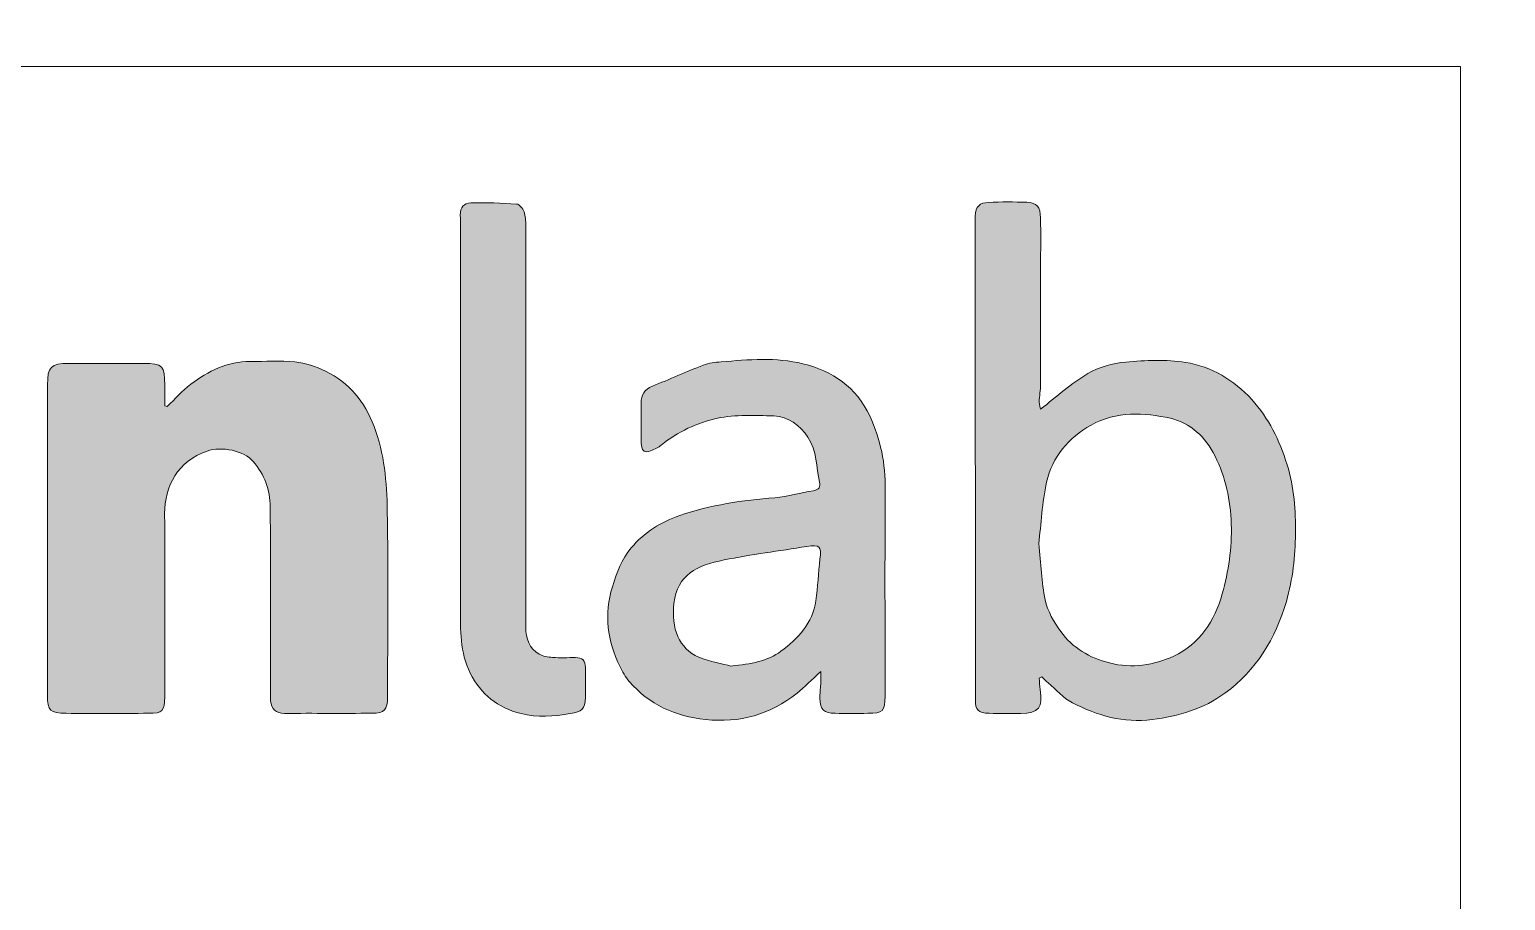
# Model space of a CAD drawing. Header units: inches. Extents: x 0 to 124, y 0 to 84.
# Drawn here: x 32.63 to 41, y 5.99 to 10.93 of the extents above; entities that cross this region are included whole.
import ezdxf

# ---------------------------------------------------------------- set-up
doc = ezdxf.new("R2010")
doc.units = ezdxf.units.IN
doc.header["$MEASUREMENT"] = 0
doc.layers.add('Back', color=7, linetype='Continuous')

# ---------------------------------------------------------------- blocks, each defined once
blk = doc.blocks.new('block 5')
at = {"layer": 'Back', "true_color": 0xffffff}
h = blk.add_hatch(color=7, dxfattribs=at)
h.dxf.hatch_style = 2
edge = h.paths.add_edge_path()
edge.add_spline(control_points=[(35.446, 8.6822), (35.446, 8.3011), (35.4463, 7.92), (35.4457, 7.5389), (35.4456, 7.4745), (35.4663, 7.4207), (35.5218, 7.3869), (35.543, 7.374), (35.5715, 7.3698), (35.5971, 7.3681), (35.6405, 7.3652), (35.6842, 7.367), (35.7277, 7.3675), (35.7663, 7.368), (35.7843, 7.3494), (35.784, 7.3111), (35.7836, 7.2548), (35.7851, 7.1985), (35.7837, 7.1423), (35.7819, 7.0721), (35.766, 7.0624), (35.6975, 7.05), (35.6039, 7.033), (35.5126, 7.0265), (35.4189, 7.0502), (35.2872, 7.0836), (35.1912, 7.1575), (35.1304, 7.2799), (35.0717, 7.3982), (35.0755, 7.5246), (35.0746, 7.6508), (35.0745, 7.6708), (35.0752, 7.6907), (35.0752, 7.7107), (35.0753, 8.3858), (35.0753, 9.0609), (35.0752, 9.736), (35.0752, 9.7826), (35.0766, 9.8292), (35.0743, 9.8756), (35.0721, 9.9196), (35.0961, 9.9434), (35.1342, 9.9442), (35.2207, 9.9462), (35.3075, 9.944), (35.3938, 9.9381), (35.4092, 9.9371), (35.4292, 9.9125), (35.4357, 9.8947), (35.4447, 9.8701), (35.4455, 9.8415), (35.4456, 9.8147), (35.4461, 9.4372), (35.446, 9.0597), (35.446, 8.6822)], knot_values=[0, 0, 0, 0, 1, 1, 1, 2, 2, 2, 3, 3, 3, 4, 4, 4, 5, 5, 5, 6, 6, 6, 7, 7, 7, 8, 8, 8, 9, 9, 9, 10, 10, 10, 11, 11, 11, 12, 12, 12, 13, 13, 13, 14, 14, 14, 15, 15, 15, 16, 16, 16, 17, 17, 17, 18, 18, 18, 18], degree=3, periodic=1)
h = blk.add_hatch(color=7, dxfattribs=at)
h.dxf.hatch_style = 2
edge = h.paths.add_edge_path()
edge.add_spline(control_points=[(38.3653, 8.7758), (38.4585, 8.8474), (38.54, 8.9222), (38.6332, 8.9773), (38.6961, 9.0144), (38.7744, 9.0357), (38.8478, 9.0424), (38.9604, 9.0526), (39.077, 9.0579), (39.1879, 9.0403), (39.3345, 9.0172), (39.4616, 8.9401), (39.5628, 8.8298), (39.6598, 8.7241), (39.7197, 8.5992), (39.7634, 8.4606), (39.8042, 8.3311), (39.8114, 8.2005), (39.8108, 8.0702), (39.8103, 7.9416), (39.7958, 7.8131), (39.759, 7.6857), (39.6974, 7.4729), (39.5873, 7.2962), (39.411, 7.1659), (39.2905, 7.0768), (39.1488, 7.036), (38.9987, 7.0162), (38.8342, 6.9946), (38.687, 7.0394), (38.5458, 7.1111), (38.4942, 7.1373), (38.4537, 7.1855), (38.4084, 7.2239), (38.3958, 7.2346), (38.3841, 7.2464), (38.3719, 7.2577), (38.367, 7.2555), (38.3621, 7.2534), (38.3572, 7.2512), (38.3589, 7.2296), (38.3591, 7.2076), (38.3628, 7.1863), (38.3807, 7.0843), (38.3544, 7.0515), (38.2533, 7.0514), (38.1934, 7.0514), (38.1334, 7.0503), (38.0736, 7.0518), (38.0106, 7.0535), (37.9953, 7.0688), (37.9953, 7.1297), (37.9951, 8.0429), (37.9955, 8.9561), (37.9942, 9.8693), (37.9942, 9.9256), (38.0234, 9.9454), (38.0693, 9.9475), (38.1418, 9.9508), (38.2146, 9.9508), (38.2871, 9.9479), (38.3451, 9.9455), (38.364, 9.923), (38.365, 9.8597), (38.3666, 9.7671), (38.3655, 9.6745), (38.3655, 9.5819), (38.3655, 9.3604), (38.3659, 9.1389), (38.3651, 8.9174), (38.365, 8.8833), (38.3583, 8.8492), (38.3575, 8.815), (38.3572, 8.7993), (38.3637, 8.7834), (38.3653, 8.7758)], knot_values=[0, 0, 0, 0, 1, 1, 1, 2, 2, 2, 3, 3, 3, 4, 4, 4, 5, 5, 5, 6, 6, 6, 7, 7, 7, 8, 8, 8, 9, 9, 9, 10, 10, 10, 11, 11, 11, 12, 12, 12, 13, 13, 13, 14, 14, 14, 15, 15, 15, 16, 16, 16, 17, 17, 17, 18, 18, 18, 19, 19, 19, 20, 20, 20, 21, 21, 21, 22, 22, 22, 23, 23, 23, 24, 24, 24, 25, 25, 25, 25], degree=3, periodic=1)
edge = h.paths.add_edge_path()
edge.add_spline(control_points=[(38.3551, 8.0136), (38.3671, 7.8986), (38.3695, 7.7946), (38.3913, 7.6949), (38.4052, 7.6312), (38.4399, 7.5679), (38.4793, 7.5148), (38.5476, 7.423), (38.642, 7.3658), (38.7554, 7.337), (38.8834, 7.3047), (39.0087, 7.3236), (39.1208, 7.3759), (39.2664, 7.4437), (39.354, 7.5759), (39.3955, 7.7285), (39.4303, 7.8566), (39.4512, 7.988), (39.4468, 8.1243), (39.4423, 8.261), (39.4147, 8.3884), (39.3548, 8.5096), (39.3016, 8.6173), (39.2132, 8.699), (39.1011, 8.7235), (38.952, 8.756), (38.7956, 8.7653), (38.6519, 8.6855), (38.5223, 8.6134), (38.4327, 8.5047), (38.3997, 8.3621), (38.3727, 8.2452), (38.3683, 8.123), (38.3551, 8.0136)], knot_values=[0, 0, 0, 0, 1, 1, 1, 2, 2, 2, 3, 3, 3, 4, 4, 4, 5, 5, 5, 6, 6, 6, 7, 7, 7, 8, 8, 8, 9, 9, 9, 10, 10, 10, 11, 11, 11, 11], degree=3, periodic=1)
h = blk.add_hatch(color=7, dxfattribs=at)
h.dxf.hatch_style = 2
edge = h.paths.add_edge_path()
edge.add_spline(control_points=[(33.4125, 8.7913), (33.4566, 8.8332), (33.4973, 8.8796), (33.5455, 8.9162), (33.6445, 8.9914), (33.7536, 9.0454), (33.8825, 9.0453), (33.967, 9.0452), (34.0523, 9.0517), (34.1359, 9.0429), (34.1954, 9.0367), (34.2564, 9.0171), (34.3105, 8.9907), (34.4442, 8.9255), (34.5317, 8.8177), (34.5849, 8.678), (34.6439, 8.5232), (34.6578, 8.3613), (34.6603, 8.1996), (34.6657, 7.8475), (34.662, 7.4954), (34.6619, 7.1433), (34.6619, 7.0719), (34.6455, 7.0527), (34.5726, 7.052), (34.4075, 7.0504), (34.2423, 7.0521), (34.0771, 7.0511), (34.0275, 7.0508), (34.0038, 7.0755), (33.9986, 7.1217), (33.9966, 7.1397), (33.9972, 7.158), (33.9972, 7.1761), (33.9971, 7.5246), (33.998, 7.8731), (33.9965, 8.2216), (33.9961, 8.3181), (33.9634, 8.4053), (33.8998, 8.479), (33.8459, 8.5415), (33.7201, 8.5657), (33.6386, 8.5379), (33.4726, 8.4813), (33.3967, 8.3378), (33.3976, 8.184), (33.3997, 7.8373), (33.3983, 7.4907), (33.3982, 7.144), (33.3982, 7.0652), (33.3854, 7.0519), (33.3067, 7.0516), (33.1506, 7.051), (32.9945, 7.051), (32.8384, 7.0515), (32.7479, 7.0518), (32.7331, 7.0669), (32.7331, 7.1546), (32.7331, 7.7409), (32.733, 8.3271), (32.7331, 8.9134), (32.7331, 9.0149), (32.7524, 9.0343), (32.8533, 9.0344), (32.9948, 9.0345), (33.1364, 9.0345), (33.278, 9.0344), (33.3862, 9.0343), (33.3987, 9.0213), (33.3982, 8.9114), (33.398, 8.8723), (33.3982, 8.8333), (33.3982, 8.7942), (33.403, 8.7933), (33.4077, 8.7923), (33.4125, 8.7913)], knot_values=[0, 0, 0, 0, 1, 1, 1, 2, 2, 2, 3, 3, 3, 4, 4, 4, 5, 5, 5, 6, 6, 6, 7, 7, 7, 8, 8, 8, 9, 9, 9, 10, 10, 10, 11, 11, 11, 12, 12, 12, 13, 13, 13, 14, 14, 14, 15, 15, 15, 16, 16, 16, 17, 17, 17, 18, 18, 18, 19, 19, 19, 20, 20, 20, 21, 21, 21, 22, 22, 22, 23, 23, 23, 24, 24, 24, 25, 25, 25, 25], degree=3, periodic=1)
h = blk.add_hatch(color=7, dxfattribs=at)
h.dxf.hatch_style = 2
edge = h.paths.add_edge_path()
edge.add_spline(control_points=[(37.1187, 7.2886), (37.0654, 7.2397), (37.0269, 7.1999), (36.9839, 7.1657), (36.8317, 7.0448), (36.6588, 6.9951), (36.4647, 7.0166), (36.2935, 7.0355), (36.1455, 7.0991), (36.0325, 7.2323), (36.0108, 7.2579), (35.9931, 7.2879), (35.9783, 7.3182), (35.9076, 7.4629), (35.8899, 7.6114), (35.9369, 7.7688), (35.961, 7.8492), (35.9892, 7.9241), (36.0436, 7.9891), (36.1177, 8.0778), (36.2128, 8.1363), (36.3191, 8.1729), (36.4935, 8.2328), (36.675, 8.2592), (36.8589, 8.2735), (36.9321, 8.2792), (37.0039, 8.3024), (37.077, 8.3134), (37.1098, 8.3184), (37.1177, 8.3361), (37.1117, 8.3616), (37.0918, 8.4468), (37.0977, 8.5391), (37.046, 8.6158), (36.9994, 8.685), (36.9348, 8.7338), (36.8515, 8.7369), (36.7451, 8.7407), (36.6352, 8.7455), (36.5324, 8.7237), (36.4176, 8.6994), (36.3085, 8.6471), (36.2138, 8.5722), (36.2055, 8.5656), (36.1974, 8.5582), (36.1879, 8.5536), (36.1154, 8.5183), (36.0994, 8.5283), (36.0993, 8.6081), (36.0992, 8.6753), (36.0993, 8.7424), (36.0993, 8.8096), (36.0993, 8.856), (36.1182, 8.8875), (36.1637, 8.9055), (36.2605, 8.9439), (36.3554, 8.9872), (36.4525, 9.0249), (36.4838, 9.037), (36.5192, 9.0405), (36.5532, 9.0434), (36.7083, 9.0565), (36.8653, 9.0702), (37.0174, 9.0327), (37.1845, 8.9916), (37.3207, 8.9007), (37.3965, 8.737), (37.458, 8.6042), (37.4858, 8.4658), (37.4846, 8.3186), (37.4813, 7.9284), (37.4835, 7.5382), (37.4834, 7.148), (37.4834, 7.0635), (37.4716, 7.0519), (37.3851, 7.0515), (37.3234, 7.0512), (37.2617, 7.0508), (37.2, 7.0516), (37.1358, 7.0524), (37.1163, 7.0708), (37.1135, 7.1362), (37.1123, 7.1631), (37.1173, 7.1902), (37.1185, 7.2172), (37.1194, 7.2358), (37.1187, 7.2546), (37.1187, 7.2886)], knot_values=[0, 0, 0, 0, 1, 1, 1, 2, 2, 2, 3, 3, 3, 4, 4, 4, 5, 5, 5, 6, 6, 6, 7, 7, 7, 8, 8, 8, 9, 9, 9, 10, 10, 10, 11, 11, 11, 12, 12, 12, 13, 13, 13, 14, 14, 14, 15, 15, 15, 16, 16, 16, 17, 17, 17, 18, 18, 18, 19, 19, 19, 20, 20, 20, 21, 21, 21, 22, 22, 22, 23, 23, 23, 24, 24, 24, 25, 25, 25, 26, 26, 26, 27, 27, 27, 28, 28, 28, 29, 29, 29, 29], degree=3, periodic=1)
edge = h.paths.add_edge_path()
edge.add_spline(control_points=[(36.6094, 7.3194), (36.7249, 7.3309), (36.8169, 7.3479), (36.8924, 7.4033), (36.9898, 7.4746), (37.0717, 7.5621), (37.0901, 7.689), (37.1014, 7.7674), (37.1053, 7.847), (37.1141, 7.9258), (37.1223, 7.9999), (37.1127, 8.0091), (37.0388, 7.9971), (36.8825, 7.9716), (36.7252, 7.9518), (36.5701, 7.9206), (36.4168, 7.8898), (36.3053, 7.8391), (36.286, 7.6741), (36.2699, 7.5361), (36.3139, 7.4162), (36.4277, 7.3697), (36.4919, 7.3435), (36.5621, 7.332), (36.6094, 7.3194)], knot_values=[0, 0, 0, 0, 1, 1, 1, 2, 2, 2, 3, 3, 3, 4, 4, 4, 5, 5, 5, 6, 6, 6, 7, 7, 7, 8, 8, 8, 8], degree=3, periodic=1)
at = {"layer": 'Back', "lineweight": 0}
for points, knots in [([(10.4936, 3.4619), (10.4936, 5.8803), (10.4936, 8.2987), (10.4936, 10.7172), (20.5777, 10.7172), (30.6618, 10.7172), (40.7458, 10.7172), (40.7458, 8.2987), (40.7458, 5.8803), (40.7458, 3.4619), (30.6618, 3.4619), (20.5777, 3.4619), (10.4936, 3.4619)], [0, 0, 0, 0, 1, 1, 1, 2, 2, 2, 3, 3, 3, 4, 4, 4, 4]), ([(35.446, 8.6822), (35.446, 9.0597), (35.4461, 9.4372), (35.4456, 9.8147), (35.4455, 9.8415), (35.4447, 9.8701), (35.4357, 9.8947), (35.4292, 9.9125), (35.4092, 9.9371), (35.3938, 9.9381), (35.3075, 9.944), (35.2207, 9.9462), (35.1342, 9.9442), (35.0961, 9.9434), (35.0721, 9.9196), (35.0743, 9.8756), (35.0766, 9.8292), (35.0752, 9.7826), (35.0752, 9.736), (35.0753, 9.0609), (35.0753, 8.3858), (35.0752, 7.7107), (35.0752, 7.6907), (35.0745, 7.6708), (35.0746, 7.6508), (35.0755, 7.5246), (35.0717, 7.3982), (35.1304, 7.2799), (35.1912, 7.1575), (35.2872, 7.0836), (35.4189, 7.0502), (35.5126, 7.0265), (35.6039, 7.033), (35.6975, 7.05), (35.766, 7.0624), (35.7819, 7.0721), (35.7837, 7.1423), (35.7851, 7.1985), (35.7836, 7.2548), (35.784, 7.3111), (35.7843, 7.3494), (35.7663, 7.368), (35.7277, 7.3675), (35.6842, 7.367), (35.6405, 7.3652), (35.5971, 7.3681), (35.5715, 7.3698), (35.543, 7.374), (35.5218, 7.3869), (35.4663, 7.4207), (35.4456, 7.4745), (35.4457, 7.5389), (35.4463, 7.92), (35.446, 8.3011), (35.446, 8.6822)], [0, 0, 0, 0, 1, 1, 1, 2, 2, 2, 3, 3, 3, 4, 4, 4, 5, 5, 5, 6, 6, 6, 7, 7, 7, 8, 8, 8, 9, 9, 9, 10, 10, 10, 11, 11, 11, 12, 12, 12, 13, 13, 13, 14, 14, 14, 15, 15, 15, 16, 16, 16, 17, 17, 17, 18, 18, 18, 18]), ([(35.446, 8.6822), (35.446, 8.3011), (35.4463, 7.92), (35.4457, 7.5389), (35.4456, 7.4745), (35.4663, 7.4207), (35.5218, 7.3869), (35.543, 7.374), (35.5715, 7.3698), (35.5971, 7.3681), (35.6405, 7.3652), (35.6842, 7.367), (35.7277, 7.3675), (35.7663, 7.368), (35.7843, 7.3494), (35.784, 7.3111), (35.7836, 7.2548), (35.7851, 7.1985), (35.7837, 7.1423), (35.7819, 7.0721), (35.766, 7.0624), (35.6975, 7.05), (35.6039, 7.033), (35.5126, 7.0265), (35.4189, 7.0502), (35.2872, 7.0836), (35.1912, 7.1575), (35.1304, 7.2799), (35.0717, 7.3982), (35.0755, 7.5246), (35.0746, 7.6508), (35.0745, 7.6708), (35.0752, 7.6907), (35.0752, 7.7107), (35.0753, 8.3858), (35.0753, 9.0609), (35.0752, 9.736), (35.0752, 9.7826), (35.0766, 9.8292), (35.0743, 9.8756), (35.0721, 9.9196), (35.0961, 9.9434), (35.1342, 9.9442), (35.2207, 9.9462), (35.3075, 9.944), (35.3938, 9.9381), (35.4092, 9.9371), (35.4292, 9.9125), (35.4357, 9.8947), (35.4447, 9.8701), (35.4455, 9.8415), (35.4456, 9.8147), (35.4461, 9.4372), (35.446, 9.0597), (35.446, 8.6822)], [0, 0, 0, 0, 1, 1, 1, 2, 2, 2, 3, 3, 3, 4, 4, 4, 5, 5, 5, 6, 6, 6, 7, 7, 7, 8, 8, 8, 9, 9, 9, 10, 10, 10, 11, 11, 11, 12, 12, 12, 13, 13, 13, 14, 14, 14, 15, 15, 15, 16, 16, 16, 17, 17, 17, 18, 18, 18, 18]), ([(38.3653, 8.7758), (38.3637, 8.7834), (38.3572, 8.7993), (38.3575, 8.815), (38.3583, 8.8492), (38.365, 8.8833), (38.3651, 8.9174), (38.3659, 9.1389), (38.3655, 9.3604), (38.3655, 9.5819), (38.3655, 9.6745), (38.3666, 9.7671), (38.365, 9.8597), (38.364, 9.923), (38.3451, 9.9455), (38.2871, 9.9479), (38.2146, 9.9508), (38.1418, 9.9508), (38.0693, 9.9475), (38.0234, 9.9454), (37.9942, 9.9256), (37.9942, 9.8693), (37.9955, 8.9561), (37.9951, 8.0429), (37.9953, 7.1297), (37.9953, 7.0688), (38.0106, 7.0535), (38.0736, 7.0518), (38.1334, 7.0503), (38.1934, 7.0514), (38.2533, 7.0514), (38.3544, 7.0515), (38.3807, 7.0843), (38.3628, 7.1863), (38.3591, 7.2076), (38.3589, 7.2296), (38.3572, 7.2512), (38.3621, 7.2534), (38.367, 7.2555), (38.3719, 7.2577), (38.3841, 7.2464), (38.3958, 7.2346), (38.4084, 7.2239), (38.4537, 7.1855), (38.4942, 7.1373), (38.5458, 7.1111), (38.687, 7.0394), (38.8342, 6.9946), (38.9987, 7.0162), (39.1488, 7.036), (39.2905, 7.0768), (39.411, 7.1659), (39.5873, 7.2962), (39.6974, 7.4729), (39.759, 7.6857), (39.7958, 7.8131), (39.8103, 7.9416), (39.8108, 8.0702), (39.8114, 8.2005), (39.8042, 8.3311), (39.7634, 8.4606), (39.7197, 8.5992), (39.6598, 8.7241), (39.5628, 8.8298), (39.4616, 8.9401), (39.3345, 9.0172), (39.1879, 9.0403), (39.077, 9.0579), (38.9604, 9.0526), (38.8478, 9.0424), (38.7744, 9.0357), (38.6961, 9.0144), (38.6332, 8.9773), (38.54, 8.9222), (38.4585, 8.8474), (38.3653, 8.7758)], [0, 0, 0, 0, 1, 1, 1, 2, 2, 2, 3, 3, 3, 4, 4, 4, 5, 5, 5, 6, 6, 6, 7, 7, 7, 8, 8, 8, 9, 9, 9, 10, 10, 10, 11, 11, 11, 12, 12, 12, 13, 13, 13, 14, 14, 14, 15, 15, 15, 16, 16, 16, 17, 17, 17, 18, 18, 18, 19, 19, 19, 20, 20, 20, 21, 21, 21, 22, 22, 22, 23, 23, 23, 24, 24, 24, 25, 25, 25, 25]), ([(38.3653, 8.7758), (38.4585, 8.8474), (38.54, 8.9222), (38.6332, 8.9773), (38.6961, 9.0144), (38.7744, 9.0357), (38.8478, 9.0424), (38.9604, 9.0526), (39.077, 9.0579), (39.1879, 9.0403), (39.3345, 9.0172), (39.4616, 8.9401), (39.5628, 8.8298), (39.6598, 8.7241), (39.7197, 8.5992), (39.7634, 8.4606), (39.8042, 8.3311), (39.8114, 8.2005), (39.8108, 8.0702), (39.8103, 7.9416), (39.7958, 7.8131), (39.759, 7.6857), (39.6974, 7.4729), (39.5873, 7.2962), (39.411, 7.1659), (39.2905, 7.0768), (39.1488, 7.036), (38.9987, 7.0162), (38.8342, 6.9946), (38.687, 7.0394), (38.5458, 7.1111), (38.4942, 7.1373), (38.4537, 7.1855), (38.4084, 7.2239), (38.3958, 7.2346), (38.3841, 7.2464), (38.3719, 7.2577), (38.367, 7.2555), (38.3621, 7.2534), (38.3572, 7.2512), (38.3589, 7.2296), (38.3591, 7.2076), (38.3628, 7.1863), (38.3807, 7.0843), (38.3544, 7.0515), (38.2533, 7.0514), (38.1934, 7.0514), (38.1334, 7.0503), (38.0736, 7.0518), (38.0106, 7.0535), (37.9953, 7.0688), (37.9953, 7.1297), (37.9951, 8.0429), (37.9955, 8.9561), (37.9942, 9.8693), (37.9942, 9.9256), (38.0234, 9.9454), (38.0693, 9.9475), (38.1418, 9.9508), (38.2146, 9.9508), (38.2871, 9.9479), (38.3451, 9.9455), (38.364, 9.923), (38.365, 9.8597), (38.3666, 9.7671), (38.3655, 9.6745), (38.3655, 9.5819), (38.3655, 9.3604), (38.3659, 9.1389), (38.3651, 8.9174), (38.365, 8.8833), (38.3583, 8.8492), (38.3575, 8.815), (38.3572, 8.7993), (38.3637, 8.7834), (38.3653, 8.7758)], [0, 0, 0, 0, 1, 1, 1, 2, 2, 2, 3, 3, 3, 4, 4, 4, 5, 5, 5, 6, 6, 6, 7, 7, 7, 8, 8, 8, 9, 9, 9, 10, 10, 10, 11, 11, 11, 12, 12, 12, 13, 13, 13, 14, 14, 14, 15, 15, 15, 16, 16, 16, 17, 17, 17, 18, 18, 18, 19, 19, 19, 20, 20, 20, 21, 21, 21, 22, 22, 22, 23, 23, 23, 24, 24, 24, 25, 25, 25, 25]), ([(33.4125, 8.7913), (33.4077, 8.7923), (33.403, 8.7933), (33.3982, 8.7942), (33.3982, 8.8333), (33.398, 8.8723), (33.3982, 8.9114), (33.3987, 9.0213), (33.3862, 9.0343), (33.278, 9.0344), (33.1364, 9.0345), (32.9948, 9.0345), (32.8533, 9.0344), (32.7524, 9.0343), (32.7331, 9.0149), (32.7331, 8.9134), (32.733, 8.3271), (32.7331, 7.7409), (32.7331, 7.1546), (32.7331, 7.0669), (32.7479, 7.0518), (32.8384, 7.0515), (32.9945, 7.051), (33.1506, 7.051), (33.3067, 7.0516), (33.3854, 7.0519), (33.3982, 7.0652), (33.3982, 7.144), (33.3983, 7.4907), (33.3997, 7.8373), (33.3976, 8.184), (33.3967, 8.3378), (33.4726, 8.4813), (33.6386, 8.5379), (33.7201, 8.5657), (33.8459, 8.5415), (33.8998, 8.479), (33.9634, 8.4053), (33.9961, 8.3181), (33.9965, 8.2216), (33.998, 7.8731), (33.9971, 7.5246), (33.9972, 7.1761), (33.9972, 7.158), (33.9966, 7.1397), (33.9986, 7.1217), (34.0038, 7.0755), (34.0275, 7.0508), (34.0771, 7.0511), (34.2423, 7.0521), (34.4075, 7.0504), (34.5726, 7.052), (34.6455, 7.0527), (34.6619, 7.0719), (34.6619, 7.1433), (34.662, 7.4954), (34.6657, 7.8475), (34.6603, 8.1996), (34.6578, 8.3613), (34.6439, 8.5232), (34.5849, 8.678), (34.5317, 8.8177), (34.4442, 8.9255), (34.3105, 8.9907), (34.2564, 9.0171), (34.1954, 9.0367), (34.1359, 9.0429), (34.0523, 9.0517), (33.967, 9.0452), (33.8825, 9.0453), (33.7536, 9.0454), (33.6445, 8.9914), (33.5455, 8.9162), (33.4973, 8.8796), (33.4566, 8.8332), (33.4125, 8.7913)], [0, 0, 0, 0, 1, 1, 1, 2, 2, 2, 3, 3, 3, 4, 4, 4, 5, 5, 5, 6, 6, 6, 7, 7, 7, 8, 8, 8, 9, 9, 9, 10, 10, 10, 11, 11, 11, 12, 12, 12, 13, 13, 13, 14, 14, 14, 15, 15, 15, 16, 16, 16, 17, 17, 17, 18, 18, 18, 19, 19, 19, 20, 20, 20, 21, 21, 21, 22, 22, 22, 23, 23, 23, 24, 24, 24, 25, 25, 25, 25]), ([(33.4125, 8.7913), (33.4566, 8.8332), (33.4973, 8.8796), (33.5455, 8.9162), (33.6445, 8.9914), (33.7536, 9.0454), (33.8825, 9.0453), (33.967, 9.0452), (34.0523, 9.0517), (34.1359, 9.0429), (34.1954, 9.0367), (34.2564, 9.0171), (34.3105, 8.9907), (34.4442, 8.9255), (34.5317, 8.8177), (34.5849, 8.678), (34.6439, 8.5232), (34.6578, 8.3613), (34.6603, 8.1996), (34.6657, 7.8475), (34.662, 7.4954), (34.6619, 7.1433), (34.6619, 7.0719), (34.6455, 7.0527), (34.5726, 7.052), (34.4075, 7.0504), (34.2423, 7.0521), (34.0771, 7.0511), (34.0275, 7.0508), (34.0038, 7.0755), (33.9986, 7.1217), (33.9966, 7.1397), (33.9972, 7.158), (33.9972, 7.1761), (33.9971, 7.5246), (33.998, 7.8731), (33.9965, 8.2216), (33.9961, 8.3181), (33.9634, 8.4053), (33.8998, 8.479), (33.8459, 8.5415), (33.7201, 8.5657), (33.6386, 8.5379), (33.4726, 8.4813), (33.3967, 8.3378), (33.3976, 8.184), (33.3997, 7.8373), (33.3983, 7.4907), (33.3982, 7.144), (33.3982, 7.0652), (33.3854, 7.0519), (33.3067, 7.0516), (33.1506, 7.051), (32.9945, 7.051), (32.8384, 7.0515), (32.7479, 7.0518), (32.7331, 7.0669), (32.7331, 7.1546), (32.7331, 7.7409), (32.733, 8.3271), (32.7331, 8.9134), (32.7331, 9.0149), (32.7524, 9.0343), (32.8533, 9.0344), (32.9948, 9.0345), (33.1364, 9.0345), (33.278, 9.0344), (33.3862, 9.0343), (33.3987, 9.0213), (33.3982, 8.9114), (33.398, 8.8723), (33.3982, 8.8333), (33.3982, 8.7942), (33.403, 8.7933), (33.4077, 8.7923), (33.4125, 8.7913)], [0, 0, 0, 0, 1, 1, 1, 2, 2, 2, 3, 3, 3, 4, 4, 4, 5, 5, 5, 6, 6, 6, 7, 7, 7, 8, 8, 8, 9, 9, 9, 10, 10, 10, 11, 11, 11, 12, 12, 12, 13, 13, 13, 14, 14, 14, 15, 15, 15, 16, 16, 16, 17, 17, 17, 18, 18, 18, 19, 19, 19, 20, 20, 20, 21, 21, 21, 22, 22, 22, 23, 23, 23, 24, 24, 24, 25, 25, 25, 25]), ([(37.1187, 7.2886), (37.1187, 7.2546), (37.1194, 7.2358), (37.1185, 7.2172), (37.1173, 7.1902), (37.1123, 7.1631), (37.1135, 7.1362), (37.1163, 7.0708), (37.1358, 7.0524), (37.2, 7.0516), (37.2617, 7.0508), (37.3234, 7.0512), (37.3851, 7.0515), (37.4716, 7.0519), (37.4834, 7.0635), (37.4834, 7.148), (37.4835, 7.5382), (37.4813, 7.9284), (37.4846, 8.3186), (37.4858, 8.4658), (37.458, 8.6042), (37.3965, 8.737), (37.3207, 8.9007), (37.1845, 8.9916), (37.0174, 9.0327), (36.8653, 9.0702), (36.7083, 9.0565), (36.5532, 9.0434), (36.5192, 9.0405), (36.4838, 9.037), (36.4525, 9.0249), (36.3554, 8.9872), (36.2605, 8.9439), (36.1637, 8.9055), (36.1182, 8.8875), (36.0993, 8.856), (36.0993, 8.8096), (36.0993, 8.7424), (36.0992, 8.6753), (36.0993, 8.6081), (36.0994, 8.5283), (36.1154, 8.5183), (36.1879, 8.5536), (36.1974, 8.5582), (36.2055, 8.5656), (36.2138, 8.5722), (36.3085, 8.6471), (36.4176, 8.6994), (36.5324, 8.7237), (36.6352, 8.7455), (36.7451, 8.7407), (36.8515, 8.7369), (36.9348, 8.7338), (36.9994, 8.685), (37.046, 8.6158), (37.0977, 8.5391), (37.0918, 8.4468), (37.1117, 8.3616), (37.1177, 8.3361), (37.1098, 8.3184), (37.077, 8.3134), (37.0039, 8.3024), (36.9321, 8.2792), (36.8589, 8.2735), (36.675, 8.2592), (36.4935, 8.2328), (36.3191, 8.1729), (36.2128, 8.1363), (36.1177, 8.0778), (36.0436, 7.9891), (35.9892, 7.9241), (35.961, 7.8492), (35.9369, 7.7688), (35.8899, 7.6114), (35.9076, 7.4629), (35.9783, 7.3182), (35.9931, 7.2879), (36.0108, 7.2579), (36.0325, 7.2323), (36.1455, 7.0991), (36.2935, 7.0355), (36.4647, 7.0166), (36.6588, 6.9951), (36.8317, 7.0448), (36.9839, 7.1657), (37.0269, 7.1999), (37.0654, 7.2397), (37.1187, 7.2886)], [0, 0, 0, 0, 1, 1, 1, 2, 2, 2, 3, 3, 3, 4, 4, 4, 5, 5, 5, 6, 6, 6, 7, 7, 7, 8, 8, 8, 9, 9, 9, 10, 10, 10, 11, 11, 11, 12, 12, 12, 13, 13, 13, 14, 14, 14, 15, 15, 15, 16, 16, 16, 17, 17, 17, 18, 18, 18, 19, 19, 19, 20, 20, 20, 21, 21, 21, 22, 22, 22, 23, 23, 23, 24, 24, 24, 25, 25, 25, 26, 26, 26, 27, 27, 27, 28, 28, 28, 29, 29, 29, 29]), ([(37.1187, 7.2886), (37.0654, 7.2397), (37.0269, 7.1999), (36.9839, 7.1657), (36.8317, 7.0448), (36.6588, 6.9951), (36.4647, 7.0166), (36.2935, 7.0355), (36.1455, 7.0991), (36.0325, 7.2323), (36.0108, 7.2579), (35.9931, 7.2879), (35.9783, 7.3182), (35.9076, 7.4629), (35.8899, 7.6114), (35.9369, 7.7688), (35.961, 7.8492), (35.9892, 7.9241), (36.0436, 7.9891), (36.1177, 8.0778), (36.2128, 8.1363), (36.3191, 8.1729), (36.4935, 8.2328), (36.675, 8.2592), (36.8589, 8.2735), (36.9321, 8.2792), (37.0039, 8.3024), (37.077, 8.3134), (37.1098, 8.3184), (37.1177, 8.3361), (37.1117, 8.3616), (37.0918, 8.4468), (37.0977, 8.5391), (37.046, 8.6158), (36.9994, 8.685), (36.9348, 8.7338), (36.8515, 8.7369), (36.7451, 8.7407), (36.6352, 8.7455), (36.5324, 8.7237), (36.4176, 8.6994), (36.3085, 8.6471), (36.2138, 8.5722), (36.2055, 8.5656), (36.1974, 8.5582), (36.1879, 8.5536), (36.1154, 8.5183), (36.0994, 8.5283), (36.0993, 8.6081), (36.0992, 8.6753), (36.0993, 8.7424), (36.0993, 8.8096), (36.0993, 8.856), (36.1182, 8.8875), (36.1637, 8.9055), (36.2605, 8.9439), (36.3554, 8.9872), (36.4525, 9.0249), (36.4838, 9.037), (36.5192, 9.0405), (36.5532, 9.0434), (36.7083, 9.0565), (36.8653, 9.0702), (37.0174, 9.0327), (37.1845, 8.9916), (37.3207, 8.9007), (37.3965, 8.737), (37.458, 8.6042), (37.4858, 8.4658), (37.4846, 8.3186), (37.4813, 7.9284), (37.4835, 7.5382), (37.4834, 7.148), (37.4834, 7.0635), (37.4716, 7.0519), (37.3851, 7.0515), (37.3234, 7.0512), (37.2617, 7.0508), (37.2, 7.0516), (37.1358, 7.0524), (37.1163, 7.0708), (37.1135, 7.1362), (37.1123, 7.1631), (37.1173, 7.1902), (37.1185, 7.2172), (37.1194, 7.2358), (37.1187, 7.2546), (37.1187, 7.2886)], [0, 0, 0, 0, 1, 1, 1, 2, 2, 2, 3, 3, 3, 4, 4, 4, 5, 5, 5, 6, 6, 6, 7, 7, 7, 8, 8, 8, 9, 9, 9, 10, 10, 10, 11, 11, 11, 12, 12, 12, 13, 13, 13, 14, 14, 14, 15, 15, 15, 16, 16, 16, 17, 17, 17, 18, 18, 18, 19, 19, 19, 20, 20, 20, 21, 21, 21, 22, 22, 22, 23, 23, 23, 24, 24, 24, 25, 25, 25, 26, 26, 26, 27, 27, 27, 28, 28, 28, 29, 29, 29, 29]), ([(38.3551, 8.0136), (38.3671, 7.8986), (38.3695, 7.7946), (38.3913, 7.6949), (38.4052, 7.6312), (38.4399, 7.5679), (38.4793, 7.5148), (38.5476, 7.423), (38.642, 7.3658), (38.7554, 7.337), (38.8834, 7.3047), (39.0087, 7.3236), (39.1208, 7.3759), (39.2664, 7.4437), (39.354, 7.5759), (39.3955, 7.7285), (39.4303, 7.8566), (39.4512, 7.988), (39.4468, 8.1243), (39.4423, 8.261), (39.4147, 8.3884), (39.3548, 8.5096), (39.3016, 8.6173), (39.2132, 8.699), (39.1011, 8.7235), (38.952, 8.756), (38.7956, 8.7653), (38.6519, 8.6855), (38.5223, 8.6134), (38.4327, 8.5047), (38.3997, 8.3621), (38.3727, 8.2452), (38.3683, 8.123), (38.3551, 8.0136)], [0, 0, 0, 0, 1, 1, 1, 2, 2, 2, 3, 3, 3, 4, 4, 4, 5, 5, 5, 6, 6, 6, 7, 7, 7, 8, 8, 8, 9, 9, 9, 10, 10, 10, 11, 11, 11, 11]), ([(38.3551, 8.0136), (38.3683, 8.123), (38.3727, 8.2452), (38.3997, 8.3621), (38.4327, 8.5047), (38.5223, 8.6134), (38.6519, 8.6855), (38.7956, 8.7653), (38.952, 8.756), (39.1011, 8.7235), (39.2132, 8.699), (39.3016, 8.6173), (39.3548, 8.5096), (39.4147, 8.3884), (39.4423, 8.261), (39.4468, 8.1243), (39.4512, 7.988), (39.4303, 7.8566), (39.3955, 7.7285), (39.354, 7.5759), (39.2664, 7.4437), (39.1208, 7.3759), (39.0087, 7.3236), (38.8834, 7.3047), (38.7554, 7.337), (38.642, 7.3658), (38.5476, 7.423), (38.4793, 7.5148), (38.4399, 7.5679), (38.4052, 7.6312), (38.3913, 7.6949), (38.3695, 7.7946), (38.3671, 7.8986), (38.3551, 8.0136)], [0, 0, 0, 0, 1, 1, 1, 2, 2, 2, 3, 3, 3, 4, 4, 4, 5, 5, 5, 6, 6, 6, 7, 7, 7, 8, 8, 8, 9, 9, 9, 10, 10, 10, 11, 11, 11, 11]), ([(36.6094, 7.3194), (36.7249, 7.3309), (36.8169, 7.3479), (36.8924, 7.4033), (36.9898, 7.4746), (37.0717, 7.5621), (37.0901, 7.689), (37.1014, 7.7674), (37.1053, 7.847), (37.1141, 7.9258), (37.1223, 7.9999), (37.1127, 8.0091), (37.0388, 7.9971), (36.8825, 7.9716), (36.7252, 7.9518), (36.5701, 7.9206), (36.4168, 7.8898), (36.3053, 7.8391), (36.286, 7.6741), (36.2699, 7.5361), (36.3139, 7.4162), (36.4277, 7.3697), (36.4919, 7.3435), (36.5621, 7.332), (36.6094, 7.3194)], [0, 0, 0, 0, 1, 1, 1, 2, 2, 2, 3, 3, 3, 4, 4, 4, 5, 5, 5, 6, 6, 6, 7, 7, 7, 8, 8, 8, 8]), ([(36.6094, 7.3194), (36.5621, 7.332), (36.4919, 7.3435), (36.4277, 7.3697), (36.3139, 7.4162), (36.2699, 7.5361), (36.286, 7.6741), (36.3053, 7.8391), (36.4168, 7.8898), (36.5701, 7.9206), (36.7252, 7.9518), (36.8825, 7.9716), (37.0388, 7.9971), (37.1127, 8.0091), (37.1223, 7.9999), (37.1141, 7.9258), (37.1053, 7.847), (37.1014, 7.7674), (37.0901, 7.689), (37.0717, 7.5621), (36.9898, 7.4746), (36.8924, 7.4033), (36.8169, 7.3479), (36.7249, 7.3309), (36.6094, 7.3194)], [0, 0, 0, 0, 1, 1, 1, 2, 2, 2, 3, 3, 3, 4, 4, 4, 5, 5, 5, 6, 6, 6, 7, 7, 7, 8, 8, 8, 8])]:
    blk.add_open_spline(points, degree=3, knots=knots, dxfattribs=at)
blk = doc.blocks.new('block 3')
at = {"layer": 'Back'}
blk.add_blockref('block 5', (0, 0), dxfattribs=at)
blk = doc.blocks.new('block 6')
at = {"layer": 'Back', "color": 1, "lineweight": 9, "true_color": 0xff0000}
blk.add_open_spline([(4.2333, 0), (4.2333, 0), (119.7667, 0), (119.7667, 0), (122.095, 0), (124, 1.905), (124, 4.2333), (124, 4.2333), (124, 79.7667), (124, 79.7667), (124, 82.095), (122.095, 84), (119.7667, 84), (119.7667, 84), (4.2333, 84), (4.2333, 84), (1.905, 84), (0, 82.095), (0, 79.7667), (0, 79.7667), (0, 4.2333), (0, 4.2333), (0, 1.905), (1.905, 0), (4.2333, 0)], degree=3, knots=[0, 0, 0, 0, 1, 1, 1, 2, 2, 2, 3, 3, 3, 4, 4, 4, 5, 5, 5, 6, 6, 6, 7, 7, 7, 8, 8, 8, 8], dxfattribs=at)

msp = doc.modelspace()

# ---------------------------------------------------------------- block references
at = {"layer": 'Back'}
for name in ['block 6', 'block 3']:
    msp.add_blockref(name, (0, 0), dxfattribs=at)

doc.saveas('drawing.dxf')
